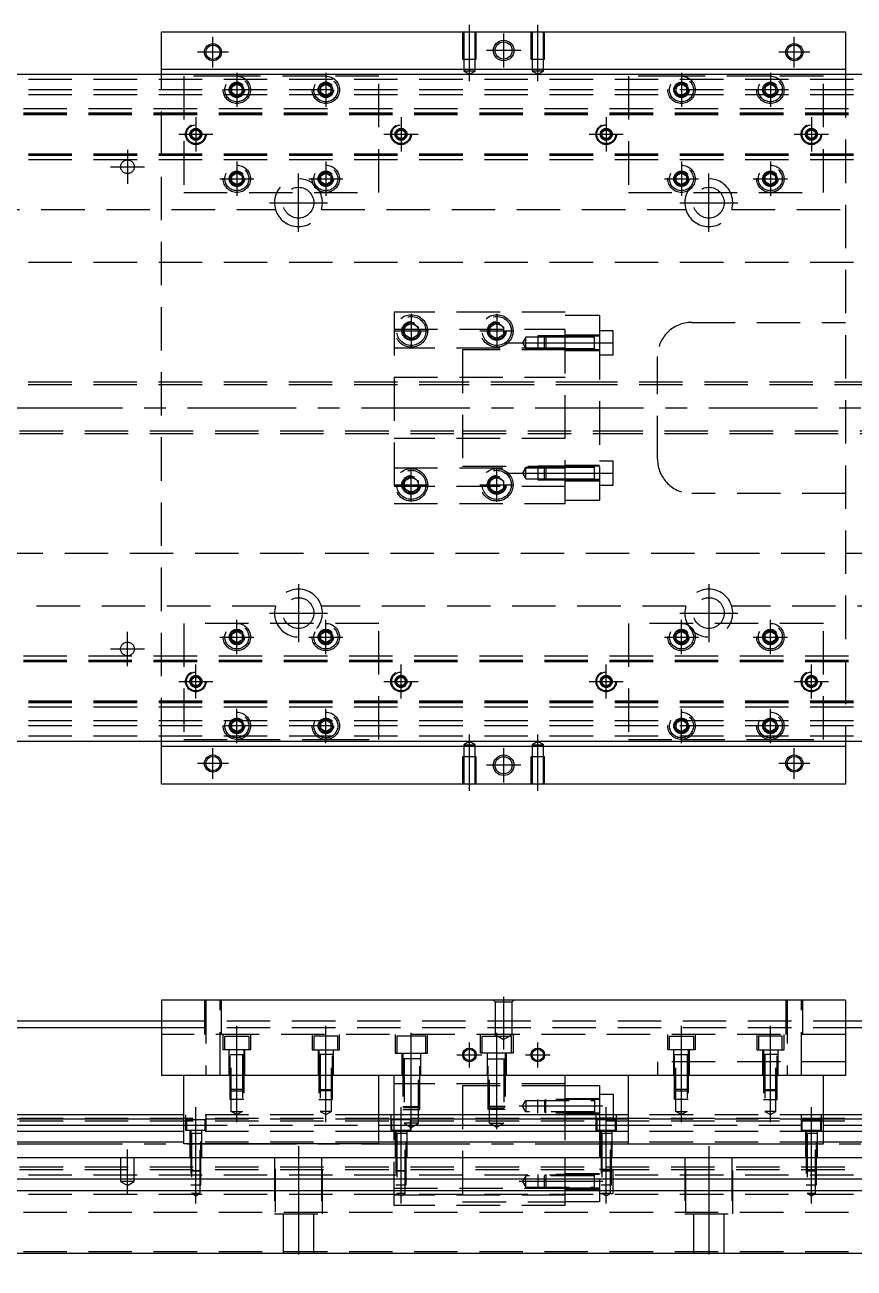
# Model space of a CAD drawing. Extents: x -30 to 900, y -281 to 112.
# Drawn here: x 227 to 469.5, y -251.5 to 112 of the extents above; entities that cross this region are included whole.
import ezdxf

# ---------------------------------------------------------------- set-up
doc = ezdxf.new("R2010")
doc.units = 0
doc.linetypes.add('CENTER', pattern=[50.8, 31.75, -6.35, 6.35, -6.35])
doc.linetypes.add('DASHED', pattern=[19.05, 12.7, -6.35])
doc.layers.get('0').update_dxf_attribs({"linetype": 'CONTINUOUS'})
doc.layers.add('CENTER', color=1, linetype='CENTER')

msp = doc.modelspace()

# ---------------------------------------------------------------- linework, layer by layer
at = {"color": 7, "linetype": 'CONTINUOUS'}
for p, q in [((267, 110), (467, 110)), ((267, 99), (267, 110)), ((467, 110), (467, 99)), ((267, 99), (467, 99)), ((267, 97.5), (267, 99)), ((467, 99), (467, 97.5)), ((731, 97.5), (3, 97.5)), ((3, -97.5), (731, -97.5)), ((267, -99), (267, -97.5)), ((467, -97.5), (467, -99)), ((267, -110), (267, -99)), ((467, -99), (267, -99)), ((467, -99), (467, -110)), ((467, -110), (267, -110)), ((267, -173.2), (267, -195.2)), ((467, -173.2), (267, -173.2)), ((467, -173.2), (467, -195.2)), ((3, -179.2), (267, -179.2)), ((11, -181.2), (267, -181.2)), ((467, -179.2), (731, -179.2)), ((467, -181.2), (723, -181.2)), ((467, -195.2), (267, -195.2)), ((273.5, -215.2), (273.5, -195.2)), ((330.5, -215.2), (330.5, -195.2)), ((335, -206.7), (335, -195.2)), ((385, -206.7), (385, -195.2)), ((403.5, -215.2), (403.5, -195.2)), ((460.5, -215.2), (460.5, -195.2)), ((395, -198.2), (385, -198.2)), ((392.35, -198.2), (392, -198.2)), ((395, -198.2), (395, -206.7)), ((395, -200.7), (399, -200.7)), ((399, -200.7), (399, -206.7)), ((273.5, -206.7), (17, -206.7)), ((403.5, -206.7), (330.5, -206.7)), ((717, -206.7), (460.5, -206.7)), ((273.5, -207.952272), (17, -207.952272)), ((17, -209.72668), (273.5, -209.72668)), ((403.5, -207.952272), (330.5, -207.952272)), ((330.5, -209.72668), (403.5, -209.72668)), ((717, -207.952272), (460.5, -207.952272)), ((460.5, -209.72668), (717, -209.72668)), ((273.5, -211.623076), (17, -211.623076)), ((403.5, -211.623076), (330.5, -211.623076)), ((717, -211.623076), (460.5, -211.623076)), ((273.5, -214.677372), (17, -214.677372)), ((330.5, -215.2), (273.5, -215.2)), ((403.5, -214.677372), (330.5, -214.677372)), ((403.5, -215.2), (460.5, -215.2)), ((717, -214.677372), (460.5, -214.677372)), ((17, -219.2), (717, -219.2)), ((717, -225.5), (17, -225.5)), ((717, -228.9), (17, -228.9)), ((17, -247.2), (717, -247.2))]:
    msp.add_line(p, q, dxfattribs=at)
at = {"color": 3, "linetype": 'DASHED'}
for p, q in [((355.000006, 110), (355.000006, 102)), ((355.35, 110), (355.35, 102)), ((358.65, 102), (358.65, 110)), ((358.999994, 102), (358.999994, 110)), ((375.000006, 110), (375.000006, 102)), ((375.35, 110), (375.35, 102)), ((378.65, 102), (378.65, 110)), ((378.999994, 102), (378.999994, 110)), ((355.000006, 102), (358.999994, 102)), ((355.35, 102), (355.35, 98.5)), ((358.65, 98.5), (358.65, 102)), ((375.000006, 102), (378.999994, 102)), ((375.35, 102), (375.35, 98.5)), ((378.65, 98.5), (378.65, 102)), ((357, 98.5), (355.35, 98.5)), ((355.35, 98.5), (357, 97.547372)), ((358.65, 98.5), (357, 98.5)), ((357, 97.547372), (358.65, 98.5)), ((377, 98.5), (375.35, 98.5)), ((375.35, 98.5), (377, 97.547372)), ((378.65, 98.5), (377, 98.5)), ((377, 97.547372), (378.65, 98.5)), ((717, 96), (17, 96)), ((267, -97.5), (267, 97.5)), ((289, 97), (273.5, 97)), ((273.5, 97), (273.5, 63)), ((287.5, 93.866026), (289, 94.73205)), ((315, 97), (289, 97)), ((289, 94.73205), (290.5, 93.866026)), ((313.5, 93.866026), (315, 94.73205)), ((330.5, 97), (315, 97)), ((315, 94.73205), (316.5, 93.866026)), ((330.5, 63), (330.5, 97)), ((419, 97), (403.5, 97)), ((403.5, 97), (403.5, 63)), ((417.5, 93.866026), (419, 94.73205)), ((445, 97), (419, 97)), ((419, 94.73205), (420.5, 93.866026)), ((443.5, 93.866026), (445, 94.73205)), ((460.5, 97), (445, 97)), ((445, 94.73205), (446.5, 93.866026)), ((460.5, 63), (460.5, 97)), ((467, 97.5), (467, -97.5)), ((717, 93), (17, 93)), ((717, 91.5), (17, 91.5)), ((287.5, 92.133974), (287.5, 93.866026)), ((289, 91.26795), (287.5, 92.133974)), ((290.5, 92.133974), (289, 91.26795)), ((290.5, 93.866026), (290.5, 92.133974)), ((290.973226, 93.326156), (291, 93)), ((313.5, 92.133974), (313.5, 93.866026)), ((315, 91.26795), (313.5, 92.133974)), ((316.5, 92.133974), (315, 91.26795)), ((316.5, 93.866026), (316.5, 92.133974)), ((316.973226, 93.326156), (317, 93)), ((417.5, 92.133974), (417.5, 93.866026)), ((419, 91.26795), (417.5, 92.133974)), ((420.5, 92.133974), (419, 91.26795)), ((420.5, 93.866026), (420.5, 92.133974)), ((420.973226, 93.326156), (421, 93)), ((443, 93), (443.030168, 93.346066)), ((443.5, 92.133974), (443.5, 93.866026)), ((445, 91.26795), (443.5, 92.133974)), ((446.5, 92.133974), (445, 91.26795)), ((446.5, 93.866026), (446.5, 92.133974)), ((17, 87.5), (717, 87.5)), ((17, 86.247728), (717, 86.247728)), ((17, 86.1147), (717, 86.1147)), ((17, 86.1), (717, 86.1)), ((17, 85.8), (717, 85.8)), ((275.75, 80.721688), (277, 81.443376)), ((275.75, 79.278312), (275.75, 80.721688)), ((277, 81.443376), (278.25, 80.721688)), ((278.25, 80.721688), (278.25, 79.278312)), ((278.477374, 80.25955), (278.5, 80)), ((335.5, 80), (335.516134, 80.21941)), ((335.75, 80.721688), (337, 81.443376)), ((335.75, 79.278312), (335.75, 80.721688)), ((337, 81.443376), (338.25, 80.721688)), ((338.25, 80.721688), (338.25, 79.278312)), ((395.5, 80), (395.52041, 80.24661)), ((395.75, 80.721688), (397, 81.443376)), ((395.75, 79.278312), (395.75, 80.721688)), ((397, 81.443376), (398.25, 80.721688)), ((398.25, 80.721688), (398.25, 79.278312)), ((455.75, 80.721688), (457, 81.443376)), ((455.75, 79.278312), (455.75, 80.721688)), ((457, 81.443376), (458.25, 80.721688)), ((458.25, 80.721688), (458.25, 79.278312)), ((458.477374, 80.25955), (458.5, 80)), ((277, 78.556624), (275.75, 79.278312)), ((278.25, 79.278312), (277, 78.556624)), ((337, 78.556624), (335.75, 79.278312)), ((338.25, 79.278312), (337, 78.556624)), ((397, 78.556624), (395.75, 79.278312)), ((398.25, 79.278312), (397, 78.556624)), ((457, 78.556624), (455.75, 79.278312)), ((458.25, 79.278312), (457, 78.556624)), ((717, 74.2), (17, 74.2)), ((717, 73.9), (17, 73.9)), ((717, 73.8853), (17, 73.8853)), ((717, 73.752272), (17, 73.752272)), ((717, 72.5), (17, 72.5)), ((287, 67), (287.030168, 67.346066)), ((287.5, 67.866026), (289, 68.73205)), ((287.5, 66.133974), (287.5, 67.866026)), ((289, 65.26795), (287.5, 66.133974)), ((289, 68.73205), (290.5, 67.866026)), ((290.5, 66.133974), (289, 65.26795)), ((290.5, 67.866026), (290.5, 66.133974)), ((313, 67), (313.023172, 67.30356)), ((313.5, 67.866026), (315, 68.73205)), ((313.5, 66.133974), (313.5, 67.866026)), ((315, 65.26795), (313.5, 66.133974)), ((315, 68.73205), (316.5, 67.866026)), ((316.5, 66.133974), (315, 65.26795)), ((316.5, 67.866026), (316.5, 66.133974)), ((417.5, 67.866026), (419, 68.73205)), ((417.5, 66.133974), (417.5, 67.866026)), ((419, 65.26795), (417.5, 66.133974)), ((419, 68.73205), (420.5, 67.866026)), ((420.5, 66.133974), (419, 65.26795)), ((420.5, 67.866026), (420.5, 66.133974)), ((420.973226, 67.326156), (421, 67)), ((443, 67), (443.030168, 67.346066)), ((443.5, 67.866026), (445, 68.73205)), ((443.5, 66.133974), (443.5, 67.866026)), ((445, 65.26795), (443.5, 66.133974)), ((445, 68.73205), (446.5, 67.866026)), ((446.5, 66.133974), (445, 65.26795)), ((446.5, 67.866026), (446.5, 66.133974)), ((273.5, 63), (330.5, 63)), ((403.5, 63), (460.5, 63)), ((193.708204, 58), (300.291796, 58)), ((313.708204, 58), (420.291796, 58)), ((433.708204, 58), (540.291796, 58)), ((717, 42.5), (29.1, 42.5)), ((335, 28), (335, -28)), ((385, 28), (335, 28)), ((385, -28), (385, 28)), ((395, 27), (385, 27)), ((395, 27), (395, 20.976176)), ((335, 23), (385, 23)), ((338, 23.6547), (340, 24.809402)), ((338, 21.3453), (338, 23.6547)), ((340, 24.809402), (342, 23.6547)), ((342, 23.6547), (342, 21.3453)), ((342.483582, 22.786038), (342.5, 22.5)), ((362.5, 22.5), (362.52689, 22.865682)), ((363, 23.6547), (365, 24.809402)), ((363, 21.3453), (363, 23.6547)), ((365, 24.809402), (367, 23.6547)), ((367, 23.6547), (367, 21.3453)), ((399, 22.552558), (395, 22.552558)), ((399, 15.552558), (399, 22.552558)), ((422, 25), (467, 25)), ((340, 20.190598), (338, 21.3453)), ((342, 21.3453), (340, 20.190598)), ((365, 20.190598), (363, 21.3453)), ((367, 21.3453), (365, 20.190598)), ((373.5, 20.702558), (372.547372, 19.052558)), ((372.547372, 19.052558), (373.5, 17.402558)), ((373.5, 17.402558), (373.5, 20.702558)), ((377, 20.702558), (373.5, 20.702558)), ((377, 21.052554), (377, 17.052564)), ((379.35, 21.052554), (377, 21.052554)), ((379, 20.702558), (377, 20.702558)), ((379.35, 21.052558), (379, 20.702558)), ((379, 17.402558), (379, 20.702558)), ((385, 20.702558), (379, 20.702558)), ((385, 20.702558), (379, 20.702558)), ((379.35, 21.052558), (379.35, 17.052558)), ((385, 21.052556), (379.35, 21.052558)), ((385, 21.052554), (379.35, 21.052554)), ((395, 21.302558), (385, 21.302558)), ((393.605, 21.052558), (385, 21.052556)), ((395, 20.976176), (385, 20.976176)), ((393.6, 20.702558), (385, 20.702558)), ((395, 21.052558), (393.595, 21.052558)), ((393.6, 17.05324), (393.6, 21.052564)), ((393.6, 20.836098), (393.6, 21.052558)), ((393.6, 21.052558), (393.6, 20.835892)), ((395, 20.976176), (395, -20.976176)), ((385, 17.5), (335, 17.5)), ((355, 17), (355, -17)), ((385, 17), (355, 17)), ((373.5, 17.402558), (377, 17.402558)), ((377, 17.402558), (379, 17.402558)), ((377, 17.052564), (379.35, 17.052564)), ((379, 17.402558), (385, 17.402558)), ((379, 17.402558), (379.35, 17.052558)), ((379, 17.402558), (385, 17.402558)), ((379.35, 17.052564), (385, 17.052564)), ((379.35, 17.052558), (385, 17.052562)), ((385, 17.402558), (393.6, 17.402558)), ((385, 17.052562), (393.605, 17.052558)), ((385, 16.802558), (395, 16.802558)), ((393.595, 17.052558), (395, 17.052558)), ((393.6, 17.269268), (393.6, 17.052558)), ((393.6, 17.052558), (393.6, 17.26902)), ((393.6, 17.052554), (393.6, 17.05324)), ((395, 15.552558), (399, 15.552558)), ((412, -15), (412, 15)), ((355, 7.5), (54, 7.5)), ((335, 9), (385, 9)), ((395, 7.5), (355, 7.5)), ((395, 7.499994), (355, 7.499994)), ((667.005, 7.5), (395, 7.5)), ((355, 6.75), (54, 6.75)), ((395, 6.75), (355, 6.75)), ((395, 6.75), (355, 6.75)), ((667, 6.75), (395, 6.75)), ((54, -6.75), (355, -6.75)), ((355, -6.75), (395, -6.75)), ((355, -6.75), (395, -6.75)), ((395, -6.75), (667, -6.75)), ((54, -7.5), (355, -7.5)), ((385, -9), (335, -9)), ((355, -7.499994), (395, -7.499994)), ((355, -7.5), (395, -7.5)), ((395, -7.5), (667.005, -7.5)), ((335, -17.5), (385, -17.5)), ((355, -17), (385, -17)), ((373.5, -17.402558), (372.547372, -19.052558)), ((373.5, -20.702558), (373.5, -17.402558)), ((377, -17.402558), (373.5, -17.402558)), ((377, -17.052564), (377, -21.052554)), ((379.35, -17.052564), (377, -17.052564)), ((379, -17.402558), (377, -17.402558)), ((379.35, -17.052558), (379, -17.402558)), ((379, -20.702558), (379, -17.402558)), ((385, -17.402558), (379, -17.402558)), ((385, -17.402558), (379, -17.402558)), ((379.35, -17.052558), (379.35, -21.052558)), ((385, -17.052562), (379.35, -17.052558)), ((385, -17.052564), (379.35, -17.052564)), ((395, -16.802558), (385, -16.802558)), ((393.605, -17.052558), (385, -17.052562)), ((393.6, -17.402558), (385, -17.402558)), ((395, -17.052558), (393.595, -17.052558)), ((393.6, -21.051878), (393.6, -17.052554)), ((393.6, -17.26902), (393.6, -17.052558)), ((393.6, -17.052558), (393.6, -17.269226)), ((393.6, -20.836098), (393.6, -17.26902)), ((399, -15.552558), (395, -15.552558)), ((399, -22.552558), (399, -15.552558)), ((338, -21.3453), (340, -20.190598)), ((338, -23.6547), (338, -21.3453)), ((340, -20.190598), (342, -21.3453)), ((342, -21.3453), (342, -23.6547)), ((363, -21.3453), (365, -20.190598)), ((363, -23.6547), (363, -21.3453)), ((365, -20.190598), (367, -21.3453)), ((367, -21.3453), (367, -23.6547)), ((372.547372, -19.052558), (373.5, -20.702558)), ((373.5, -20.702558), (377, -20.702558)), ((377, -20.702558), (379, -20.702558)), ((377, -21.052554), (379.35, -21.052554)), ((379, -20.702558), (385, -20.702558)), ((379, -20.702558), (379.35, -21.052558)), ((379, -20.702558), (385, -20.702558)), ((379.35, -21.052554), (385, -21.052554)), ((379.35, -21.052558), (385, -21.052556)), ((385, -20.702558), (393.6, -20.702558)), ((395, -20.976176), (385, -20.976176)), ((385, -21.052556), (393.605, -21.052558)), ((385, -21.302558), (395, -21.302558)), ((393.595, -21.052558), (395, -21.052558)), ((393.6, -20.83585), (393.6, -21.052558)), ((393.6, -21.052558), (393.6, -20.836098)), ((393.6, -21.052564), (393.6, -21.051878)), ((395, -20.976176), (395, -27)), ((385, -23), (335, -23)), ((337.5, -22.5), (337.534018, -22.088984)), ((340, -24.809402), (338, -23.6547)), ((342, -23.6547), (340, -24.809402)), ((362.5, -22.5), (362.52689, -22.134318)), ((365, -24.809402), (363, -23.6547)), ((367, -23.6547), (365, -24.809402)), ((395, -22.552558), (399, -22.552558)), ((467, -25), (422, -25)), ((335, -28), (385, -28)), ((385, -27), (395, -27)), ((29.1, -42.5), (717, -42.5)), ((300.291796, -58), (193.708204, -58)), ((420.291796, -58), (313.708204, -58)), ((540.291796, -58), (433.708204, -58)), ((273.5, -63), (273.5, -97)), ((330.5, -63), (273.5, -63)), ((287.5, -66.133974), (289, -65.26795)), ((289, -65.26795), (290.5, -66.133974)), ((313.5, -66.133974), (315, -65.26795)), ((315, -65.26795), (316.5, -66.133974)), ((330.5, -97), (330.5, -63)), ((460.5, -63), (403.5, -63)), ((403.5, -63), (403.5, -97)), ((417.5, -66.133974), (419, -65.26795)), ((419, -65.26795), (420.5, -66.133974)), ((443.5, -66.133974), (445, -65.26795)), ((445, -65.26795), (446.5, -66.133974)), ((460.5, -97), (460.5, -63)), ((287, -67), (287.030168, -66.653934)), ((287.5, -67.866026), (287.5, -66.133974)), ((289, -68.73205), (287.5, -67.866026)), ((290.5, -67.866026), (289, -68.73205)), ((290.5, -66.133974), (290.5, -67.866026)), ((313, -67), (313.023172, -66.69644)), ((313.5, -67.866026), (313.5, -66.133974)), ((315, -68.73205), (313.5, -67.866026)), ((316.5, -67.866026), (315, -68.73205)), ((316.5, -66.133974), (316.5, -67.866026)), ((417, -67), (417.023172, -66.69644)), ((417.5, -67.866026), (417.5, -66.133974)), ((419, -68.73205), (417.5, -67.866026)), ((420.5, -67.866026), (419, -68.73205)), ((420.5, -66.133974), (420.5, -67.866026)), ((443.5, -67.866026), (443.5, -66.133974)), ((445, -68.73205), (443.5, -67.866026)), ((446.5, -67.866026), (445, -68.73205)), ((446.5, -66.133974), (446.5, -67.866026)), ((446.973226, -66.673844), (447, -67)), ((17, -72.5), (717, -72.5)), ((17, -73.752272), (717, -73.752272)), ((17, -73.8853), (717, -73.8853)), ((17, -73.9), (717, -73.9)), ((17, -74.2), (717, -74.2)), ((275.75, -79.278312), (277, -78.556624)), ((275.75, -80.721688), (275.75, -79.278312)), ((277, -78.556624), (278.25, -79.278312)), ((278.25, -79.278312), (278.25, -80.721688)), ((278.477374, -79.74045), (278.5, -80)), ((335.75, -79.278312), (337, -78.556624)), ((335.75, -80.721688), (335.75, -79.278312)), ((337, -78.556624), (338.25, -79.278312)), ((338.25, -79.278312), (338.25, -80.721688)), ((338.477374, -79.74045), (338.5, -80)), ((395.5, -80), (395.52041, -79.75339)), ((395.75, -79.278312), (397, -78.556624)), ((395.75, -80.721688), (395.75, -79.278312)), ((397, -78.556624), (398.25, -79.278312)), ((398.25, -79.278312), (398.25, -80.721688)), ((455.75, -79.278312), (457, -78.556624)), ((455.75, -80.721688), (455.75, -79.278312)), ((457, -78.556624), (458.25, -79.278312)), ((458.25, -79.278312), (458.25, -80.721688)), ((458.477374, -79.74045), (458.5, -80)), ((277, -81.443376), (275.75, -80.721688)), ((278.25, -80.721688), (277, -81.443376)), ((337, -81.443376), (335.75, -80.721688)), ((338.25, -80.721688), (337, -81.443376)), ((397, -81.443376), (395.75, -80.721688)), ((398.25, -80.721688), (397, -81.443376)), ((457, -81.443376), (455.75, -80.721688)), ((458.25, -80.721688), (457, -81.443376)), ((717, -85.8), (17, -85.8)), ((717, -86.1), (17, -86.1)), ((717, -86.1147), (17, -86.1147)), ((717, -86.247728), (17, -86.247728)), ((717, -87.5), (17, -87.5)), ((717, -91.5), (17, -91.5)), ((717, -93), (17, -93)), ((287, -93), (287.030168, -92.653934)), ((287.5, -92.133974), (289, -91.26795)), ((287.5, -93.866026), (287.5, -92.133974)), ((289, -94.73205), (287.5, -93.866026)), ((289, -91.26795), (290.5, -92.133974)), ((290.5, -93.866026), (289, -94.73205)), ((290.5, -92.133974), (290.5, -93.866026)), ((313.5, -92.133974), (315, -91.26795)), ((313.5, -93.866026), (313.5, -92.133974)), ((315, -94.73205), (313.5, -93.866026)), ((315, -91.26795), (316.5, -92.133974)), ((316.5, -93.866026), (315, -94.73205)), ((316.5, -92.133974), (316.5, -93.866026)), ((316.973226, -92.673844), (317, -93)), ((417, -93), (417.023172, -92.69644)), ((417.5, -92.133974), (419, -91.26795)), ((417.5, -93.866026), (417.5, -92.133974)), ((419, -94.73205), (417.5, -93.866026)), ((419, -91.26795), (420.5, -92.133974)), ((420.5, -93.866026), (419, -94.73205)), ((420.5, -92.133974), (420.5, -93.866026)), ((443.5, -92.133974), (445, -91.26795)), ((443.5, -93.866026), (443.5, -92.133974)), ((445, -94.73205), (443.5, -93.866026)), ((445, -91.26795), (446.5, -92.133974)), ((446.5, -93.866026), (445, -94.73205)), ((446.5, -92.133974), (446.5, -93.866026)), ((446.973226, -92.673844), (447, -93)), ((717, -96), (17, -96)), ((273.5, -97), (289, -97)), ((289, -97), (315, -97)), ((315, -97), (330.5, -97)), ((357, -97.547372), (355.35, -98.5)), ((358.65, -98.5), (357, -97.547372)), ((377, -97.547372), (375.35, -98.5)), ((378.65, -98.5), (377, -97.547372)), ((403.5, -97), (419, -97)), ((419, -97), (445, -97)), ((445, -97), (460.5, -97)), ((355.35, -98.5), (357, -98.5)), ((355.35, -98.5), (355.35, -102)), ((357, -98.5), (358.65, -98.5)), ((358.65, -102), (358.65, -98.5)), ((375.35, -98.5), (377, -98.5)), ((375.35, -98.5), (375.35, -102)), ((377, -98.5), (378.65, -98.5)), ((378.65, -102), (378.65, -98.5)), ((358.999994, -102), (355.000006, -102)), ((355.000006, -102), (355.000006, -110)), ((355.35, -102), (355.35, -110)), ((358.65, -110), (358.65, -102)), ((358.999994, -110), (358.999994, -102)), ((378.999994, -102), (375.000006, -102)), ((375.000006, -102), (375.000006, -110)), ((375.35, -102), (375.35, -110)), ((378.65, -110), (378.65, -102)), ((378.999994, -110), (378.999994, -102)), ((279.500006, -173.2), (279.500006, -183.2)), ((279.9, -173.2), (279.9, -195.2)), ((284.1, -195.2), (284.1, -173.2)), ((284.499994, -183.2), (284.499994, -173.2)), ((364.5, -173.7), (364, -173.2)), ((364.5, -173.7), (364.5, -183.2)), ((364.5, -173.7), (369.5, -173.7)), ((369.5, -173.7), (370, -173.2)), ((369.5, -183.2), (369.5, -173.7)), ((449.500006, -173.2), (449.500006, -183.2)), ((449.9, -173.2), (449.9, -195.2)), ((454.1, -195.2), (454.1, -173.2)), ((454.499994, -183.2), (454.499994, -173.2)), ((267, -179.2), (467, -179.2)), ((267, -181.2), (467, -181.2)), ((467, -183.2), (267, -183.2)), ((285, -187.7), (285, -183.2)), ((285.5, -183.7), (292.5, -183.7)), ((285.5, -187.7), (285.5, -183.7)), ((292.5, -183.7), (292.5, -187.7)), ((293, -183.2), (293, -187.7)), ((311, -183.2), (311, -187.7)), ((318.5, -183.7), (311.5, -183.7)), ((311.5, -183.7), (311.5, -187.7)), ((318.5, -187.7), (318.5, -183.7)), ((319, -187.7), (319, -183.2)), ((335.25, -183.2), (335.25, -188.7)), ((336.5, -183.7), (335.75, -183.7)), ((335.75, -183.7), (335.75, -188.7)), ((343.5, -183.7), (336.5, -183.7)), ((344.25, -183.7), (343.5, -183.7)), ((344.25, -188.7), (344.25, -183.7)), ((344.75, -188.7), (344.75, -183.2)), ((360.25, -188.7), (360.25, -183.2)), ((360.75, -183.7), (361.5, -183.7)), ((360.75, -188.7), (360.75, -183.7)), ((361.5, -183.7), (368.5, -183.7)), ((369.5, -183.2), (364.5, -183.2)), ((364.5, -183.2), (367, -184.643376)), ((367, -184.643376), (369.5, -183.2)), ((368.5, -183.7), (369.25, -183.7)), ((369.25, -183.7), (369.25, -188.7)), ((369.75, -183.2), (369.75, -188.7)), ((415, -187.7), (415, -183.2)), ((415.5, -183.7), (422.5, -183.7)), ((415.5, -187.7), (415.5, -183.7)), ((422.5, -183.7), (422.5, -187.7)), ((423, -183.2), (423, -187.7)), ((441, -183.2), (441, -187.7)), ((448.5, -183.7), (441.5, -183.7)), ((441.5, -183.7), (441.5, -187.7)), ((448.5, -187.7), (448.5, -183.7)), ((449, -187.7), (449, -183.2)), ((293, -187.7), (285, -187.7)), ((286.75, -195.2), (286.75, -187.7)), ((287.000006, -202.2), (286.999986, -187.7)), ((291.000014, -187.7), (290.999994, -202.2)), ((291.25, -187.7), (291.25, -195.2)), ((311, -187.7), (319, -187.7)), ((312.75, -187.7), (312.75, -195.2)), ((312.999986, -187.7), (313.000006, -202.2)), ((316.999994, -202.2), (317.000014, -187.7)), ((317.25, -195.2), (317.25, -187.7)), ((335.25, -188.7), (344.75, -188.7)), ((337.25, -188.7), (337.25, -195.2)), ((337.500006, -188.7), (337.500006, -205.2)), ((342.499994, -205.2), (342.499994, -188.7)), ((342.75, -195.2), (342.75, -188.7)), ((369.75, -188.7), (360.25, -188.7)), ((362.25, -195.2), (362.25, -188.7)), ((362.500006, -205.2), (362.500006, -188.7)), ((367.499994, -188.7), (367.499994, -205.2)), ((367.75, -188.7), (367.75, -195.2)), ((423, -187.7), (415, -187.7)), ((416.75, -195.2), (416.75, -187.7)), ((417.000006, -202.2), (416.999986, -187.7)), ((421.000014, -187.7), (420.999994, -202.2)), ((421.25, -187.7), (421.25, -195.2)), ((441, -187.7), (449, -187.7)), ((442.75, -187.7), (442.75, -195.2)), ((442.999986, -187.7), (443.000006, -202.2)), ((446.999994, -202.2), (447.000014, -187.7)), ((447.25, -195.2), (447.25, -187.7)), ((286.999994, -189.1), (291.000006, -189.1)), ((287.35, -205.7), (287.35, -189.1)), ((290.65, -189.1), (290.65, -205.7)), ((317.000006, -189.1), (312.999994, -189.1)), ((313.35, -189.1), (313.35, -205.7)), ((316.65, -205.7), (316.65, -189.1)), ((342.500006, -190.3), (337.499994, -190.3)), ((337.9, -190.3), (337.9, -209.2)), ((342.1, -209.2), (342.1, -190.3)), ((362.499994, -190.3), (367.500006, -190.3)), ((362.9, -209.2), (362.9, -190.3)), ((367.1, -190.3), (367.1, -209.2)), ((412, -191.2), (412, -195.2)), ((467, -191.2), (412, -191.2)), ((416.999994, -189.1), (421.000006, -189.1)), ((417.35, -205.7), (417.35, -189.1)), ((420.65, -189.1), (420.65, -205.7)), ((447.000006, -189.1), (442.999994, -189.1)), ((443.35, -189.1), (443.35, -205.7)), ((446.65, -205.7), (446.65, -189.1)), ((291, -199.35), (287, -199.35)), ((287.35, -199.7), (287, -199.35)), ((287.35, -199.7), (290.65, -199.7)), ((291, -199.35), (290.65, -199.7)), ((313, -199.35), (317, -199.35)), ((313, -199.35), (313.35, -199.7)), ((316.65, -199.7), (313.35, -199.7)), ((316.65, -199.7), (317, -199.35)), ((385, -197.7), (335, -197.7)), ((385, -198.2), (355, -198.2)), ((355, -198.2), (355, -232.2)), ((385, -232.2), (385, -198.2)), ((421, -199.35), (417, -199.35)), ((417.35, -199.7), (417, -199.35)), ((417.35, -199.7), (420.65, -199.7)), ((421, -199.35), (420.65, -199.7)), ((443, -199.35), (447, -199.35)), ((443, -199.35), (443.35, -199.7)), ((446.65, -199.7), (443.35, -199.7)), ((446.65, -199.7), (447, -199.35)), ((290.999994, -202.2), (287.000006, -202.2)), ((313.000006, -202.2), (316.999994, -202.2)), ((372.547372, -204.2), (373.5, -202.55)), ((373.5, -202.55), (373.5, -205.85)), ((373.5, -202.55), (393.6, -202.55)), ((395, -202.199975), (377, -202.200006)), ((377, -206.199994), (377, -202.200006)), ((379, -202.55), (379.35, -202.2)), ((379, -202.55), (379, -204.9)), ((379.35, -204.9), (379.35, -202.2)), ((385, -201.95), (395, -201.95)), ((393.6, -202.199994), (393.6, -206.200006)), ((420.999994, -202.2), (417.000006, -202.2)), ((443.000006, -202.2), (446.999994, -202.2)), ((330.5, -206.7), (273.5, -206.7)), ((274, -206.7), (274, -211.2)), ((280, -211.2), (280, -206.7)), ((287.35, -205.7), (290.65, -205.7)), ((289, -206.652628), (287.35, -205.7)), ((290.65, -205.7), (289, -206.652628)), ((316.65, -205.7), (313.35, -205.7)), ((313.35, -205.7), (315, -206.652628)), ((315, -206.652628), (316.65, -205.7)), ((334, -206.7), (334, -211.2)), ((335, -233.2), (335, -206.7)), ((337.5, -204.3), (342.5, -204.3)), ((337.5, -204.3), (337.9, -204.7)), ((337.500006, -205.2), (342.499994, -205.2)), ((342.1, -204.7), (337.9, -204.7)), ((340, -211.2), (340, -206.7)), ((342.1, -204.7), (342.5, -204.3)), ((367.5, -204.3), (362.5, -204.3)), ((362.9, -204.7), (362.5, -204.3)), ((367.499994, -205.2), (362.500006, -205.2)), ((362.9, -204.7), (367.1, -204.7)), ((367.5, -204.3), (367.1, -204.7)), ((373.5, -205.85), (372.547372, -204.2)), ((393.6, -205.85), (373.5, -205.85)), ((395, -206.200025), (377, -206.199994)), ((379, -204.9), (379, -205.85)), ((379.35, -206.2), (379, -205.85)), ((379.35, -206.2), (379.35, -204.9)), ((395, -206.45), (385, -206.45)), ((385, -233.2), (385, -206.7)), ((394, -206.7), (394, -211.2)), ((395, -206.7), (395, -232.2)), ((399, -206.7), (399, -207.7)), ((400, -211.2), (400, -206.7)), ((460.5, -206.7), (403.5, -206.7)), ((417.35, -205.7), (420.65, -205.7)), ((419, -206.652628), (417.35, -205.7)), ((420.65, -205.7), (419, -206.652628)), ((446.65, -205.7), (443.35, -205.7)), ((443.35, -205.7), (445, -206.652628)), ((445, -206.652628), (446.65, -205.7)), ((454, -206.7), (454, -211.2)), ((460, -211.2), (460, -206.7)), ((54, -207.699332), (667.005, -207.699332)), ((54, -208.449332), (667, -208.449332)), ((330.5, -207.952272), (273.5, -207.952272)), ((273.5, -209.72668), (330.5, -209.72668)), ((279.75, -208.2), (274.25, -208.2)), ((274.25, -208.2), (274.25, -211.2)), ((279.75, -211.2), (279.75, -208.2)), ((339.75, -208.2), (334.25, -208.2)), ((334.25, -208.2), (334.25, -211.2)), ((342.1, -209.2), (337.9, -209.2)), ((337.9, -209.2), (340, -210.412436)), ((339.75, -211.2), (339.75, -208.2)), ((340, -210.412436), (342.1, -209.2)), ((362.9, -209.2), (367.1, -209.2)), ((365, -210.412436), (362.9, -209.2)), ((367.1, -209.2), (365, -210.412436)), ((385, -207.700006), (403.5, -207.700006)), ((399.75, -208.2), (394.25, -208.2)), ((394.25, -208.2), (394.25, -211.2)), ((395, -207.7), (399, -207.7)), ((399, -207.7), (395, -207.7)), ((399.75, -211.2), (399.75, -208.2)), ((460.5, -207.952272), (403.5, -207.952272)), ((403.5, -209.72668), (460.5, -209.72668)), ((459.75, -208.2), (454.25, -208.2)), ((454.25, -208.2), (454.25, -211.2)), ((459.75, -211.2), (459.75, -208.2)), ((330.5, -211.623076), (273.5, -211.623076)), ((274, -211.2), (280, -211.2)), ((275.25, -211.2), (275.25, -219.2)), ((278.500006, -212.2), (275.499994, -212.2)), ((275.500006, -211.2), (275.500006, -227.2)), ((275.75, -212.2), (275.75, -229.7)), ((278.25, -229.7), (278.25, -212.2)), ((278.499994, -227.2), (278.499994, -211.2)), ((278.75, -219.2), (278.75, -211.2)), ((334, -211.2), (340, -211.2)), ((335.25, -211.2), (335.25, -219.2)), ((338.500006, -212.2), (335.499994, -212.2)), ((335.500006, -211.2), (335.500006, -227.2)), ((335.75, -212.2), (335.75, -229.7)), ((338.25, -229.7), (338.25, -212.2)), ((338.499994, -227.2), (338.499994, -211.2)), ((338.75, -219.2), (338.75, -211.2)), ((394, -211.2), (400, -211.2)), ((395.25, -211.2), (395.25, -219.2)), ((398.500006, -212.2), (395.499994, -212.2)), ((395.500006, -211.2), (395.500006, -227.2)), ((395.75, -212.2), (395.75, -229.7)), ((398.25, -229.7), (398.25, -212.2)), ((398.499994, -227.2), (398.499994, -211.2)), ((398.75, -219.2), (398.75, -211.2)), ((460.5, -211.623076), (403.5, -211.623076)), ((454, -211.2), (460, -211.2)), ((455.25, -211.2), (455.25, -219.2)), ((458.500006, -212.2), (455.499994, -212.2)), ((455.500006, -211.2), (455.500006, -227.2)), ((455.75, -212.2), (455.75, -229.7)), ((458.25, -229.7), (458.25, -212.2)), ((458.499994, -227.2), (458.499994, -211.2)), ((458.75, -219.2), (458.75, -211.2)), ((330.5, -214.677372), (273.5, -214.677372)), ((460.5, -214.677372), (403.5, -214.677372)), ((255, -219.2), (255, -226.2)), ((259, -226.2), (259, -219.2)), ((300, -219.2), (300, -235.7)), ((300.291796, -235.2), (300.291796, -219.2)), ((313.708204, -219.2), (313.708204, -235.2)), ((314, -235.7), (314, -219.2)), ((420, -219.2), (420, -235.7)), ((420.291796, -235.2), (420.291796, -219.2)), ((433.708204, -219.2), (433.708204, -235.2)), ((434, -235.7), (434, -219.2)), ((717, -224.35), (17, -224.35)), ((54, -221.95), (667, -221.95)), ((54, -222.7), (667.005, -222.7)), ((275.5, -222.95), (278.5, -222.95)), ((275.5, -222.95), (275.75, -223.2)), ((278.25, -223.2), (275.75, -223.2)), ((278.25, -223.2), (278.5, -222.95)), ((335.5, -222.95), (338.5, -222.95)), ((335.5, -222.95), (335.75, -223.2)), ((338.25, -223.2), (335.75, -223.2)), ((338.25, -223.2), (338.5, -222.95)), ((373.5, -224.55), (372.547372, -226.2)), ((373.5, -227.85), (373.5, -224.55)), ((393.6, -224.55), (373.5, -224.55)), ((395, -224.199975), (377, -224.200006)), ((377, -224.200006), (377, -228.199994)), ((379.35, -224.2), (379, -224.55)), ((379, -225.5), (379, -224.55)), ((379.35, -224.2), (379.35, -225.5)), ((395, -223.95), (385, -223.95)), ((393.6, -228.200006), (393.6, -224.199994)), ((399, -222.7), (395, -222.7)), ((395.5, -222.95), (398.5, -222.95)), ((395.5, -222.95), (395.75, -223.2)), ((398.25, -223.2), (395.75, -223.2)), ((398.25, -223.2), (398.5, -222.95)), ((399, -229.7), (399, -222.7)), ((455.5, -222.95), (458.5, -222.95)), ((455.5, -222.95), (455.75, -223.2)), ((458.25, -223.2), (455.75, -223.2)), ((458.25, -223.2), (458.5, -222.95)), ((259, -226.2), (255, -226.2)), ((255, -226.2), (257, -227.3547)), ((257, -227.3547), (259, -226.2)), ((275.500006, -227.2), (278.499994, -227.2)), ((335, -228.2), (385, -228.2)), ((335.500006, -227.2), (338.499994, -227.2)), ((372.547372, -226.2), (373.5, -227.85)), ((373.5, -227.85), (393.6, -227.85)), ((395, -228.200025), (377, -228.199994)), ((379, -227.85), (379, -225.5)), ((379, -227.85), (379.35, -228.2)), ((379.35, -225.5), (379.35, -228.2)), ((385, -228.45), (395, -228.45)), ((395.500006, -227.2), (398.499994, -227.2)), ((455.500006, -227.2), (458.499994, -227.2)), ((717, -230.05), (17, -230.05)), ((278.25, -229.7), (275.75, -229.7)), ((275.75, -229.7), (277, -230.421688)), ((277, -230.421688), (278.25, -229.7)), ((385, -230.208332), (335, -230.208332)), ((338.25, -229.7), (335.75, -229.7)), ((335.75, -229.7), (337, -230.421688)), ((337, -230.421688), (338.25, -229.7)), ((355, -232.2), (385, -232.2)), ((395, -232.2), (385, -232.2)), ((395, -229.7), (399, -229.7)), ((398.25, -229.7), (395.75, -229.7)), ((395.75, -229.7), (397, -230.421688)), ((397, -230.421688), (398.25, -229.7)), ((458.25, -229.7), (455.75, -229.7)), ((455.75, -229.7), (457, -230.421688)), ((457, -230.421688), (458.25, -229.7)), ((17, -235.2), (717, -235.2)), ((300, -235.7), (314, -235.7)), ((302.5, -235.7), (302.5, -247.2)), ((311.5, -247.2), (311.5, -235.7)), ((385, -233.2), (335, -233.2)), ((420, -235.7), (434, -235.7)), ((422.5, -235.7), (422.5, -247.2)), ((431.5, -247.2), (431.5, -235.7)), ((17, -246.7), (717, -246.7))]:
    msp.add_line(p, q, dxfattribs=at)
at = {"color": 3, "linetype": 'CONTINUOUS'}
for centre, radius in [((282, 104), 2.5), ((452, 104), 2.5), ((282, -104), 2.5), ((452, -104), 2.5), ((357, -189.2), 2), ((377, -189.2), 2)]:
    msp.add_circle(centre, radius, dxfattribs=at)
at = {"color": 7, "linetype": 'CONTINUOUS'}
for centre, radius in [((282, 104), 2.1), ((367, 104.5), 3), ((367, 104.5), 2.5), ((452, 104), 2.1), ((457, 80), 1.25), ((367, -104.5), 3), ((282, -104), 2.1), ((367, -104.5), 2.5), ((452, -104), 2.1), ((357, -189.2), 1.65), ((377, -189.2), 1.65)]:
    msp.add_circle(centre, radius, dxfattribs=at)
at = {"color": 3, "linetype": 'DASHED'}
for centre, radius in [((289, 93), 4), ((289, 93), 3.5), ((289, 93), 2.25), ((289, 93), 2), ((315, 93), 4), ((315, 93), 3.5), ((315, 93), 2.25), ((315, 93), 2), ((419, 93), 4), ((419, 93), 3.5), ((419, 93), 2.25), ((419, 93), 2), ((445, 93), 4), ((445, 93), 3.5), ((445, 93), 2.25), ((445, 93), 2), ((277, 80), 3), ((277, 80), 2.75), ((277, 80), 1.75), ((277, 80), 1.5), ((277, 80), 1.25), ((337, 80), 3), ((337, 80), 2.75), ((337, 80), 1.75), ((337, 80), 1.5), ((337, 80), 1.25), ((397, 80), 3), ((397, 80), 2.75), ((397, 80), 1.75), ((397, 80), 1.5), ((397, 80), 1.25), ((457, 80), 3), ((457, 80), 2.75), ((457, 80), 1.75), ((457, 80), 1.5), ((257, 70.5), 2), ((289, 67), 4), ((289, 67), 3.5), ((289, 67), 2.25), ((315, 67), 4), ((315, 67), 3.5), ((315, 67), 2.25), ((419, 67), 4), ((419, 67), 3.5), ((419, 67), 2.25), ((445, 67), 4), ((445, 67), 3.5), ((445, 67), 2.25), ((289, 67), 2), ((289, 67), 1.65), ((315, 67), 2), ((315, 67), 1.65), ((419, 67), 2), ((419, 67), 1.65), ((445, 67), 2), ((445, 67), 1.65), ((307, 60), 4.5), ((427, 60), 4.5), ((340, 22.5), 4.75), ((340, 22.5), 4.25), ((365, 22.5), 4.75), ((365, 22.5), 4.25), ((340, 22.5), 2.75), ((340, 22.5), 2.5), ((340, 22.5), 2.1), ((365, 22.5), 2.75), ((365, 22.5), 2.5), ((365, 22.5), 2.1), ((340, -22.5), 4.75), ((365, -22.5), 4.75), ((340, -22.5), 4.25), ((340, -22.5), 2.75), ((340, -22.5), 2.5), ((340, -22.5), 2.1), ((365, -22.5), 4.25), ((365, -22.5), 2.75), ((365, -22.5), 2.5), ((365, -22.5), 2.1), ((307, -60), 4.5), ((427, -60), 4.5), ((289, -67), 4), ((289, -67), 3.5), ((289, -67), 2.25), ((289, -67), 2), ((289, -67), 1.65), ((315, -67), 4), ((315, -67), 3.5), ((315, -67), 2.25), ((315, -67), 2), ((315, -67), 1.65), ((419, -67), 4), ((419, -67), 3.5), ((419, -67), 2.25), ((419, -67), 2), ((419, -67), 1.65), ((445, -67), 4), ((445, -67), 3.5), ((445, -67), 2.25), ((445, -67), 2), ((445, -67), 1.65), ((257, -70.5), 2), ((277, -80), 3), ((277, -80), 2.75), ((277, -80), 1.75), ((277, -80), 1.5), ((277, -80), 1.25), ((337, -80), 3), ((337, -80), 2.75), ((337, -80), 1.75), ((337, -80), 1.5), ((337, -80), 1.25), ((397, -80), 3), ((397, -80), 2.75), ((397, -80), 1.75), ((397, -80), 1.5), ((397, -80), 1.25), ((457, -80), 3), ((457, -80), 2.75), ((457, -80), 1.75), ((457, -80), 1.5), ((457, -80), 1.25), ((289, -93), 4), ((289, -93), 3.5), ((289, -93), 2.25), ((315, -93), 4), ((315, -93), 3.5), ((315, -93), 2.25), ((419, -93), 4), ((419, -93), 3.5), ((419, -93), 2.25), ((445, -93), 4), ((445, -93), 3.5), ((445, -93), 2.25), ((289, -93), 2), ((315, -93), 2), ((419, -93), 2), ((445, -93), 2)]:
    msp.add_circle(centre, radius, dxfattribs=at)
for centre, radius, start, end in [((289, 93), 1.65, 95.380023, 144.619977), ((289, 93), 1.65, 84.619977, 95.380023), ((289, 93), 1.65, 35.380023, 84.619977), ((315, 93), 1.65, 95.380023, 144.619977), ((315, 93), 1.65, 84.619977, 95.380023), ((315, 93), 1.65, 35.380023, 84.619977), ((419, 93), 1.65, 95.380023, 144.619977), ((419, 93), 1.65, 84.619977, 95.380023), ((419, 93), 1.65, 35.380023, 84.619977), ((445, 93), 1.65, 95.380023, 144.619977), ((445, 93), 1.65, 84.619977, 95.380023), ((445, 93), 1.65, 35.380023, 84.619977), ((289, 93), 1.65, 155.380023, 180), ((289, 93), 1.65, 180, 204.619977), ((289, 93), 1.65, 144.619977, 155.380023), ((289, 93), 1.65, 204.619977, 215.380023), ((289, 93), 1.65, 215.380023, 264.619977), ((289, 93), 1.65, 264.619977, 275.380023), ((289, 93), 1.65, 275.380023, 324.619977), ((289, 93), 1.65, 24.619977, 35.380023), ((289, 93), 1.65, 324.619977, 335.380023), ((289, 93), 1.65, 335.380023, 24.619977), ((315, 93), 1.65, 155.380023, 180), ((315, 93), 1.65, 180, 204.619977), ((315, 93), 1.65, 144.619977, 155.380023), ((315, 93), 1.65, 204.619977, 215.380023), ((315, 93), 1.65, 215.380023, 264.619977), ((315, 93), 1.65, 264.619977, 275.380023), ((315, 93), 1.65, 275.380023, 324.619977), ((315, 93), 1.65, 24.619977, 35.380023), ((315, 93), 1.65, 324.619977, 335.380023), ((315, 93), 1.65, 335.380023, 24.619977), ((419, 93), 1.65, 155.380023, 180), ((419, 93), 1.65, 180, 204.619977), ((419, 93), 1.65, 144.619977, 155.380023), ((419, 93), 1.65, 204.619977, 215.380023), ((419, 93), 1.65, 215.380023, 264.619977), ((419, 93), 1.65, 264.619977, 275.380023), ((419, 93), 1.65, 275.380023, 324.619977), ((419, 93), 1.65, 24.619977, 35.380023), ((419, 93), 1.65, 324.619977, 335.380023), ((419, 93), 1.65, 335.380023, 24.619977), ((445, 93), 1.65, 155.380023, 180), ((445, 93), 1.65, 180, 204.619977), ((445, 93), 1.65, 144.619977, 155.380023), ((445, 93), 1.65, 204.619977, 215.380023), ((445, 93), 1.65, 215.380023, 264.619977), ((445, 93), 1.65, 264.619977, 275.380023), ((445, 93), 1.65, 275.380023, 324.619977), ((445, 93), 1.65, 24.619977, 35.380023), ((445, 93), 1.65, 324.619977, 335.380023), ((445, 93), 1.65, 335.380023, 24.619977), ((307, 60), 7, 343.39845, 196.60155), ((427, 60), 7, 343.39845, 196.60155), ((307, 60), 7, 196.60155, 343.39845), ((427, 60), 7, 196.60155, 343.39845), ((422, 15), 10, 90, 180), ((422, -15), 10, 180, 270), ((307, -60), 7, 16.60155, 163.39845), ((427, -60), 7, 16.60155, 163.39845), ((307, -60), 7, 163.39845, 16.60155), ((427, -60), 7, 163.39845, 16.60155), ((289, -93), 1.65, 155.380023, 180), ((289, -93), 1.65, 180, 204.619977), ((289, -93), 1.65, 144.619977, 155.380023), ((289, -93), 1.65, 204.619977, 215.380023), ((289, -93), 1.65, 95.380023, 144.619977), ((289, -93), 1.65, 215.380023, 264.619977), ((289, -93), 1.65, 84.619977, 95.380023), ((289, -93), 1.65, 35.380023, 84.619977), ((289, -93), 1.65, 275.380023, 324.619977), ((289, -93), 1.65, 24.619977, 35.380023), ((289, -93), 1.65, 324.619977, 335.380023), ((289, -93), 1.65, 335.380023, 24.619977), ((315, -93), 1.65, 155.380023, 180), ((315, -93), 1.65, 180, 204.619977), ((315, -93), 1.65, 144.619977, 155.380023), ((315, -93), 1.65, 204.619977, 215.380023), ((315, -93), 1.65, 95.380023, 144.619977), ((315, -93), 1.65, 215.380023, 264.619977), ((315, -93), 1.65, 84.619977, 95.380023), ((315, -93), 1.65, 35.380023, 84.619977), ((315, -93), 1.65, 275.380023, 324.619977), ((315, -93), 1.65, 24.619977, 35.380023), ((315, -93), 1.65, 324.619977, 335.380023), ((315, -93), 1.65, 335.380023, 24.619977), ((419, -93), 1.65, 155.380023, 180), ((419, -93), 1.65, 180, 204.619977), ((419, -93), 1.65, 144.619977, 155.380023), ((419, -93), 1.65, 204.619977, 215.380023), ((419, -93), 1.65, 95.380023, 144.619977), ((419, -93), 1.65, 215.380023, 264.619977), ((419, -93), 1.65, 84.619977, 95.380023), ((419, -93), 1.65, 35.380023, 84.619977), ((419, -93), 1.65, 275.380023, 324.619977), ((419, -93), 1.65, 24.619977, 35.380023), ((419, -93), 1.65, 324.619977, 335.380023), ((419, -93), 1.65, 335.380023, 24.619977), ((445, -93), 1.65, 155.380023, 180), ((445, -93), 1.65, 180, 204.619977), ((445, -93), 1.65, 144.619977, 155.380023), ((445, -93), 1.65, 204.619977, 215.380023), ((445, -93), 1.65, 95.380023, 144.619977), ((445, -93), 1.65, 215.380023, 264.619977), ((445, -93), 1.65, 84.619977, 95.380023), ((445, -93), 1.65, 35.380023, 84.619977), ((445, -93), 1.65, 275.380023, 324.619977), ((445, -93), 1.65, 24.619977, 35.380023), ((445, -93), 1.65, 324.619977, 335.380023), ((445, -93), 1.65, 335.380023, 24.619977), ((289, -93), 1.65, 264.619977, 275.380023), ((315, -93), 1.65, 264.619977, 275.380023), ((419, -93), 1.65, 264.619977, 275.380023), ((445, -93), 1.65, 264.619977, 275.380023)]:
    msp.add_arc(centre, radius, start, end, dxfattribs=at)
at = {"layer": 'CENTER', "color": 1, "linetype": 'CENTER'}
for p, q in [((357, 95.547372), (357, 112)), ((367, 109.5), (367, 99.5)), ((377, 95.547372), (377, 112)), ((282, 99.5), (282, 108.5)), ((452, 99.5), (452, 108.5)), ((286.5, 104), (277.5, 104)), ((372, 104.5), (362, 104.5)), ((456.5, 104), (447.5, 104)), ((289, 98), (289, 88)), ((315, 98), (315, 88)), ((419, 98), (419, 88)), ((445, 98), (445, 88)), ((277, 85), (277, 75)), ((337, 85), (337, 75)), ((397, 85), (397, 75)), ((457, 85), (457, 75)), ((272, 80), (282, 80)), ((332, 80), (342, 80)), ((392, 80), (402, 80)), ((452, 80), (462, 80)), ((257, 75.5), (257, 65.5)), ((252, 70.5), (262, 70.5)), ((289, 72), (289, 62)), ((315, 72), (315, 62)), ((419, 72), (419, 62)), ((445, 72), (445, 62)), ((284, 67), (294, 67)), ((307, 51.5), (307, 68.5)), ((310, 67), (320, 67)), ((414, 67), (424, 67)), ((427, 51.5), (427, 68.5)), ((440, 67), (450, 67)), ((298.5, 60), (315.5, 60)), ((418.5, 60), (435.5, 60)), ((340, 27.5), (340, 17.5)), ((365, 27.5), (365, 17.5)), ((335, 22.5), (345, 22.5)), ((360, 22.5), (370, 22.5)), ((367.354484, 19.052558), (404.43308, 19.052558)), ((-30.202785, 0), (776.142282, 0)), ((340, -27.5), (340, -17.5)), ((365, -27.5), (365, -17.5)), ((367.354484, -19.052558), (404.43308, -19.052558)), ((335, -22.5), (345, -22.5)), ((360, -22.5), (370, -22.5)), ((307, -51.5), (307, -68.5)), ((427, -51.5), (427, -68.5)), ((298.5, -60), (315.5, -60)), ((418.5, -60), (435.5, -60)), ((289, -72), (289, -62)), ((315, -72), (315, -62)), ((419, -72), (419, -62)), ((445, -72), (445, -62)), ((257, -75.5), (257, -65.5)), ((284, -67), (294, -67)), ((310, -67), (320, -67)), ((414, -67), (424, -67)), ((440, -67), (450, -67)), ((252, -70.5), (262, -70.5)), ((277, -85), (277, -75)), ((337, -85), (337, -75)), ((397, -85), (397, -75)), ((457, -85), (457, -75)), ((272, -80), (282, -80)), ((332, -80), (342, -80)), ((392, -80), (402, -80)), ((452, -80), (462, -80)), ((289, -98), (289, -88)), ((315, -98), (315, -88)), ((419, -98), (419, -88)), ((445, -98), (445, -88)), ((357, -112), (357, -95.547372)), ((377, -112), (377, -95.547372)), ((282, -108.5), (282, -99.5)), ((367, -99.5), (367, -109.5)), ((452, -108.5), (452, -99.5)), ((286.5, -104), (277.5, -104)), ((372, -104.5), (362, -104.5)), ((456.5, -104), (447.5, -104)), ((367, -172.2), (367, -187.643376)), ((289, -208.903489), (289, -180.737129)), ((315, -208.903489), (315, -180.737129)), ((419, -208.903489), (419, -180.737129)), ((445, -208.903489), (445, -180.737129)), ((340, -210.889398), (340, -182.723038)), ((365, -210.889398), (365, -182.723038)), ((357, -192.85), (357, -185.55)), ((377, -192.85), (377, -185.55)), ((353.35, -189.2), (360.65, -189.2)), ((373.35, -189.2), (380.65, -189.2)), ((277, -232.672549), (277, -204.506189)), ((337, -232.672549), (337, -204.506189)), ((396.003445, -204.2), (371.543927, -204.2)), ((397, -232.672549), (397, -204.506189)), ((457, -232.672549), (457, -204.506189)), ((-30.202785, -215.2), (776.142282, -215.2)), ((257, -229.7), (257, -216.8547)), ((307, -215.853094), (307, -251.546906)), ((427, -215.853094), (427, -251.546906)), ((396.003445, -226.2), (371.543927, -226.2))]:
    msp.add_line(p, q, dxfattribs=at)

doc.saveas('drawing.dxf')
